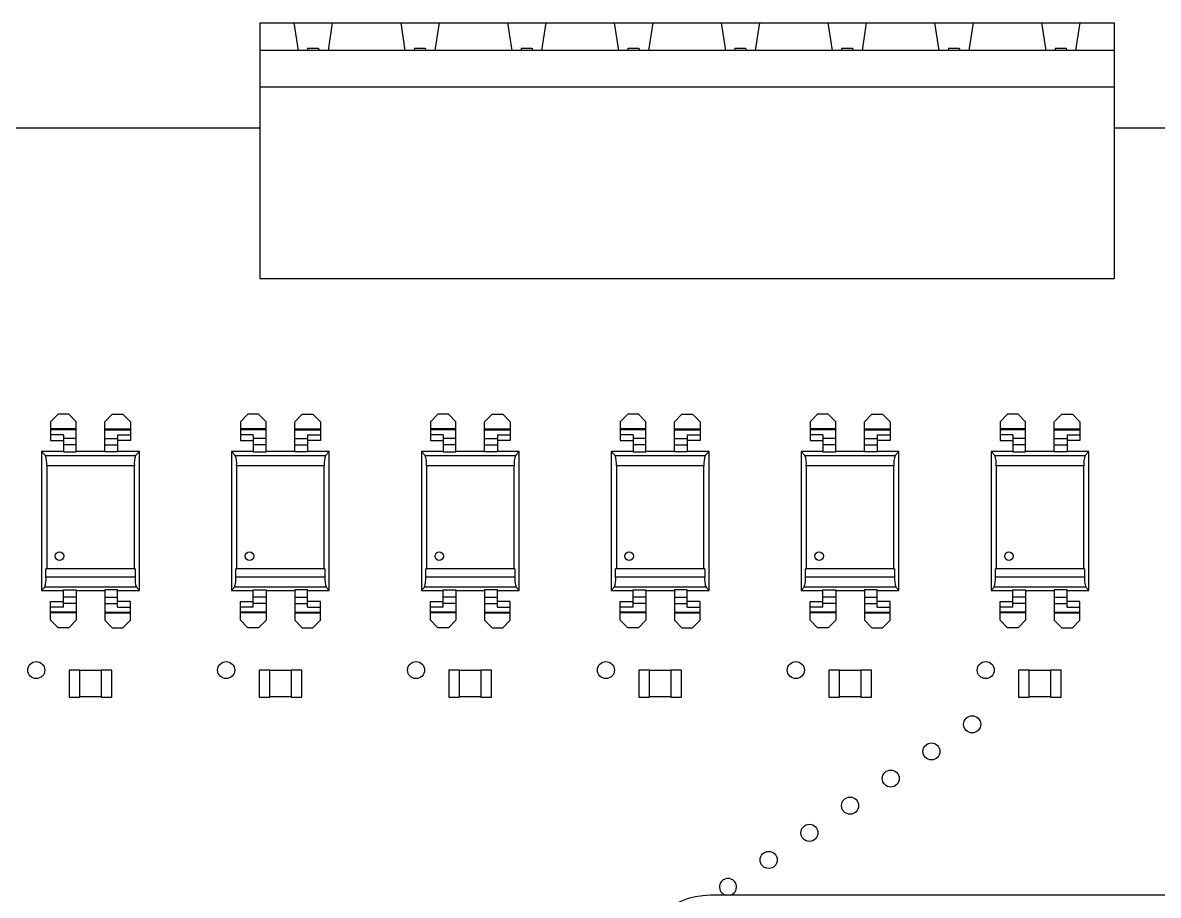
# Model space of a CAD drawing. Header units: millimetres. Extents: x -5 to 155, y -5 to 125.
# Drawn here: x 43.8 to 97, y 84.1 to 124.9 of the extents above; entities that cross this region are included whole.
import ezdxf

# ---------------------------------------------------------------- set-up
doc = ezdxf.new("R2010")
doc.units = ezdxf.units.MM

msp = doc.modelspace()

# ---------------------------------------------------------------- linework, layer by layer
at = {"color": 7, "linetype": 'Continuous', "lineweight": 25}
for p, q in [((54.91, 124.935), (54.91, 112.935)), ((54.91, 124.935), (94.91, 124.935)), ((56.51, 124.935), (56.71, 123.635)), ((58.31, 124.935), (58.11, 123.635)), ((61.51, 124.935), (61.71, 123.635)), ((63.31, 124.935), (63.11, 123.635)), ((66.51, 124.935), (66.71, 123.635)), ((68.31, 124.935), (68.11, 123.635)), ((71.51, 124.935), (71.71, 123.635)), ((73.31, 124.935), (73.11, 123.635)), ((76.51, 124.935), (76.71, 123.635)), ((78.31, 124.935), (78.11, 123.635)), ((81.51, 124.935), (81.71, 123.635)), ((83.31, 124.935), (83.11, 123.635)), ((86.51, 124.935), (86.71, 123.635)), ((88.31, 124.935), (88.11, 123.635)), ((91.51, 124.935), (91.71, 123.635)), ((93.31, 124.935), (93.11, 123.635)), ((94.91, 124.935), (94.91, 112.935)), ((94.91, 123.635), (54.91, 123.635)), ((57.16, 123.735), (57.135, 123.635)), ((57.16, 123.735), (57.66, 123.735)), ((57.66, 123.735), (57.685, 123.635)), ((62.16, 123.735), (62.135, 123.635)), ((62.16, 123.735), (62.66, 123.735)), ((62.66, 123.735), (62.685, 123.635)), ((67.16, 123.735), (67.135, 123.635)), ((67.16, 123.735), (67.66, 123.735)), ((67.66, 123.735), (67.685, 123.635)), ((72.16, 123.735), (72.135, 123.635)), ((72.16, 123.735), (72.66, 123.735)), ((72.66, 123.735), (72.685, 123.635)), ((77.16, 123.735), (77.135, 123.635)), ((77.16, 123.735), (77.66, 123.735)), ((77.66, 123.735), (77.685, 123.635)), ((82.16, 123.735), (82.135, 123.635)), ((82.16, 123.735), (82.66, 123.735)), ((82.66, 123.735), (82.685, 123.635)), ((87.16, 123.735), (87.135, 123.635)), ((87.16, 123.735), (87.66, 123.735)), ((87.66, 123.735), (87.685, 123.635)), ((92.16, 123.735), (92.135, 123.635)), ((92.16, 123.735), (92.66, 123.735)), ((92.66, 123.735), (92.685, 123.635)), ((54.91, 121.935), (94.91, 121.935)), ((54.91, 120), (5.27, 120)), ((99.36, 120), (94.91, 120)), ((94.91, 112.935), (54.91, 112.935)), ((45.12, 106.25), (45.47, 106.6)), ((45.97, 106.6), (45.47, 106.6)), ((45.97, 106.6), (46.32, 106.25)), ((48.01, 106.6), (47.66, 106.25)), ((48.01, 106.6), (48.51, 106.6)), ((48.86, 106.25), (48.51, 106.6)), ((54.01, 106.25), (54.36, 106.6)), ((54.86, 106.6), (54.36, 106.6)), ((54.86, 106.6), (55.21, 106.25)), ((56.9, 106.6), (56.55, 106.25)), ((56.9, 106.6), (57.4, 106.6)), ((57.75, 106.25), (57.4, 106.6)), ((62.9, 106.25), (63.25, 106.6)), ((63.75, 106.6), (63.25, 106.6)), ((63.75, 106.6), (64.1, 106.25)), ((65.79, 106.6), (65.44, 106.25)), ((65.79, 106.6), (66.29, 106.6)), ((66.64, 106.25), (66.29, 106.6)), ((71.79, 106.25), (72.14, 106.6)), ((72.64, 106.6), (72.14, 106.6)), ((72.64, 106.6), (72.99, 106.25)), ((74.68, 106.6), (74.33, 106.25)), ((74.68, 106.6), (75.18, 106.6)), ((75.53, 106.25), (75.18, 106.6)), ((80.68, 106.25), (81.03, 106.6)), ((81.53, 106.6), (81.03, 106.6)), ((81.53, 106.6), (81.88, 106.25)), ((83.57, 106.6), (83.22, 106.25)), ((83.57, 106.6), (84.07, 106.6)), ((84.42, 106.25), (84.07, 106.6)), ((89.57, 106.25), (89.92, 106.6)), ((90.42, 106.6), (89.92, 106.6)), ((90.42, 106.6), (90.77, 106.25)), ((92.46, 106.6), (92.11, 106.25)), ((92.46, 106.6), (92.96, 106.6)), ((93.31, 106.25), (92.96, 106.6)), ((45.12, 106.25), (45.12, 105.374)), ((46.32, 105.909), (45.12, 105.909)), ((46.32, 105.87), (45.12, 105.87)), ((46.32, 104.832), (46.32, 106.25)), ((47.66, 104.832), (47.66, 106.25)), ((47.66, 105.909), (48.86, 105.909)), ((47.66, 105.87), (48.86, 105.87)), ((48.86, 106.25), (48.86, 105.374)), ((54.01, 106.25), (54.01, 105.374)), ((55.21, 105.909), (54.01, 105.909)), ((55.21, 105.87), (54.01, 105.87)), ((55.21, 104.832), (55.21, 106.25)), ((56.55, 104.832), (56.55, 106.25)), ((56.55, 105.909), (57.75, 105.909)), ((56.55, 105.87), (57.75, 105.87)), ((57.75, 106.25), (57.75, 105.374)), ((62.9, 106.25), (62.9, 105.374)), ((64.1, 105.909), (62.9, 105.909)), ((64.1, 105.87), (62.9, 105.87)), ((64.1, 104.832), (64.1, 106.25)), ((65.44, 104.832), (65.44, 106.25)), ((65.44, 105.909), (66.64, 105.909)), ((65.44, 105.87), (66.64, 105.87)), ((66.64, 106.25), (66.64, 105.374)), ((71.79, 106.25), (71.79, 105.374)), ((72.99, 105.909), (71.79, 105.909)), ((72.99, 105.87), (71.79, 105.87)), ((72.99, 104.832), (72.99, 106.25)), ((74.33, 104.832), (74.33, 106.25)), ((74.33, 105.909), (75.53, 105.909)), ((74.33, 105.87), (75.53, 105.87)), ((75.53, 106.25), (75.53, 105.374)), ((80.68, 106.25), (80.68, 105.374)), ((81.88, 105.909), (80.68, 105.909)), ((81.88, 105.87), (80.68, 105.87)), ((81.88, 104.832), (81.88, 106.25)), ((83.22, 104.832), (83.22, 106.25)), ((83.22, 105.909), (84.42, 105.909)), ((83.22, 105.87), (84.42, 105.87)), ((84.42, 106.25), (84.42, 105.374)), ((89.57, 106.25), (89.57, 105.374)), ((90.77, 105.909), (89.57, 105.909)), ((90.77, 105.87), (89.57, 105.87)), ((90.77, 104.832), (90.77, 106.25)), ((92.11, 104.832), (92.11, 106.25)), ((92.11, 105.909), (93.31, 105.909)), ((92.11, 105.87), (93.31, 105.87)), ((93.31, 106.25), (93.31, 105.374)), ((45.72, 105.64), (45.12, 105.64)), ((45.12, 105.374), (45.72, 105.374)), ((45.72, 105.64), (45.72, 104.832)), ((46.32, 105.461), (45.72, 105.461)), ((47.66, 105.461), (48.26, 105.461)), ((48.26, 105.64), (48.26, 104.832)), ((48.26, 105.64), (48.86, 105.64)), ((48.86, 105.374), (48.26, 105.374)), ((54.61, 105.64), (54.01, 105.64)), ((54.01, 105.374), (54.61, 105.374)), ((54.61, 105.64), (54.61, 104.832)), ((55.21, 105.461), (54.61, 105.461)), ((56.55, 105.461), (57.15, 105.461)), ((57.15, 105.64), (57.15, 104.832)), ((57.15, 105.64), (57.75, 105.64)), ((57.75, 105.374), (57.15, 105.374)), ((63.5, 105.64), (62.9, 105.64)), ((62.9, 105.374), (63.5, 105.374)), ((63.5, 105.64), (63.5, 104.832)), ((64.1, 105.461), (63.5, 105.461)), ((65.44, 105.461), (66.04, 105.461)), ((66.04, 105.64), (66.04, 104.832)), ((66.04, 105.64), (66.64, 105.64)), ((66.64, 105.374), (66.04, 105.374)), ((72.39, 105.64), (71.79, 105.64)), ((71.79, 105.374), (72.39, 105.374)), ((72.39, 105.64), (72.39, 104.832)), ((72.99, 105.461), (72.39, 105.461)), ((74.33, 105.461), (74.93, 105.461)), ((74.93, 105.64), (74.93, 104.832)), ((74.93, 105.64), (75.53, 105.64)), ((75.53, 105.374), (74.93, 105.374)), ((81.28, 105.64), (80.68, 105.64)), ((80.68, 105.374), (81.28, 105.374)), ((81.28, 105.64), (81.28, 104.832)), ((81.88, 105.461), (81.28, 105.461)), ((83.22, 105.461), (83.82, 105.461)), ((83.82, 105.64), (83.82, 104.832)), ((83.82, 105.64), (84.42, 105.64)), ((84.42, 105.374), (83.82, 105.374)), ((90.17, 105.64), (89.57, 105.64)), ((89.57, 105.374), (90.17, 105.374)), ((90.17, 105.64), (90.17, 104.832)), ((90.77, 105.461), (90.17, 105.461)), ((92.11, 105.461), (92.71, 105.461)), ((92.71, 105.64), (92.71, 104.832)), ((92.71, 105.64), (93.31, 105.64)), ((93.31, 105.374), (92.71, 105.374)), ((44.7, 104.85), (44.7, 98.35)), ((44.878, 104.672), (44.7, 104.85)), ((45.72, 104.85), (44.7, 104.85)), ((46.32, 105.168), (45.72, 105.168)), ((45.72, 104.832), (46.32, 104.832)), ((47.66, 104.85), (46.32, 104.85)), ((47.66, 105.168), (48.26, 105.168)), ((48.26, 104.832), (47.66, 104.832)), ((49.28, 104.85), (48.26, 104.85)), ((49.102, 104.672), (49.28, 104.85)), ((49.28, 98.35), (49.28, 104.85)), ((53.59, 104.85), (53.59, 98.35)), ((53.768, 104.672), (53.59, 104.85)), ((54.61, 104.85), (53.59, 104.85)), ((55.21, 105.168), (54.61, 105.168)), ((54.61, 104.832), (55.21, 104.832)), ((56.55, 104.85), (55.21, 104.85)), ((56.55, 105.168), (57.15, 105.168)), ((57.15, 104.832), (56.55, 104.832)), ((58.17, 104.85), (57.15, 104.85)), ((57.992, 104.672), (58.17, 104.85)), ((58.17, 98.35), (58.17, 104.85)), ((62.48, 104.85), (62.48, 98.35)), ((62.658, 104.672), (62.48, 104.85)), ((63.5, 104.85), (62.48, 104.85)), ((64.1, 105.168), (63.5, 105.168)), ((63.5, 104.832), (64.1, 104.832)), ((65.44, 104.85), (64.1, 104.85)), ((65.44, 105.168), (66.04, 105.168)), ((66.04, 104.832), (65.44, 104.832)), ((67.06, 104.85), (66.04, 104.85)), ((66.882, 104.672), (67.06, 104.85)), ((67.06, 98.35), (67.06, 104.85)), ((71.37, 104.85), (71.37, 98.35)), ((71.548, 104.672), (71.37, 104.85)), ((72.39, 104.85), (71.37, 104.85)), ((72.99, 105.168), (72.39, 105.168)), ((72.39, 104.832), (72.99, 104.832)), ((74.33, 104.85), (72.99, 104.85)), ((74.33, 105.168), (74.93, 105.168)), ((74.93, 104.832), (74.33, 104.832)), ((75.95, 104.85), (74.93, 104.85)), ((75.772, 104.672), (75.95, 104.85)), ((75.95, 98.35), (75.95, 104.85)), ((80.26, 104.85), (80.26, 98.35)), ((80.438, 104.672), (80.26, 104.85)), ((81.28, 104.85), (80.26, 104.85)), ((81.88, 105.168), (81.28, 105.168)), ((81.28, 104.832), (81.88, 104.832)), ((83.22, 104.85), (81.88, 104.85)), ((83.22, 105.168), (83.82, 105.168)), ((83.82, 104.832), (83.22, 104.832)), ((84.84, 104.85), (83.82, 104.85)), ((84.662, 104.672), (84.84, 104.85)), ((84.84, 98.35), (84.84, 104.85)), ((89.15, 104.85), (89.15, 98.35)), ((89.328, 104.672), (89.15, 104.85)), ((90.17, 104.85), (89.15, 104.85)), ((90.77, 105.168), (90.17, 105.168)), ((90.17, 104.832), (90.77, 104.832)), ((92.11, 104.85), (90.77, 104.85)), ((92.11, 105.168), (92.71, 105.168)), ((92.71, 104.832), (92.11, 104.832)), ((93.73, 104.85), (92.71, 104.85)), ((93.552, 104.672), (93.73, 104.85)), ((93.73, 98.35), (93.73, 104.85)), ((44.878, 104.672), (49.102, 104.672)), ((53.768, 104.672), (57.992, 104.672)), ((62.658, 104.672), (66.882, 104.672)), ((71.548, 104.672), (75.772, 104.672)), ((80.438, 104.672), (84.662, 104.672)), ((89.328, 104.672), (93.552, 104.672)), ((44.939, 104.176), (44.939, 99.35)), ((49.041, 104.176), (44.939, 104.176)), ((49.041, 99.35), (49.041, 104.176)), ((53.829, 104.176), (53.829, 99.35)), ((57.931, 104.176), (53.829, 104.176)), ((57.931, 99.35), (57.931, 104.176)), ((62.719, 104.176), (62.719, 99.35)), ((66.821, 104.176), (62.719, 104.176)), ((66.821, 99.35), (66.821, 104.176)), ((71.609, 104.176), (71.609, 99.35)), ((75.711, 104.176), (71.609, 104.176)), ((75.711, 99.35), (75.711, 104.176)), ((80.499, 104.176), (80.499, 99.35)), ((84.601, 104.176), (80.499, 104.176)), ((84.601, 99.35), (84.601, 104.176)), ((89.389, 104.176), (89.389, 99.35)), ((93.491, 104.176), (89.389, 104.176)), ((93.491, 99.35), (93.491, 104.176)), ((49.076, 99.35), (44.904, 99.35)), ((44.904, 98.988), (44.904, 99.35)), ((44.904, 98.988), (49.076, 98.988)), ((49.076, 99.35), (49.076, 98.988)), ((57.966, 99.35), (53.794, 99.35)), ((53.794, 98.988), (53.794, 99.35)), ((53.794, 98.988), (57.966, 98.988)), ((57.966, 99.35), (57.966, 98.988)), ((66.856, 99.35), (62.684, 99.35)), ((62.684, 98.988), (62.684, 99.35)), ((62.684, 98.988), (66.856, 98.988)), ((66.856, 99.35), (66.856, 98.988)), ((75.746, 99.35), (71.574, 99.35)), ((71.574, 98.988), (71.574, 99.35)), ((71.574, 98.988), (75.746, 98.988)), ((75.746, 99.35), (75.746, 98.988)), ((84.636, 99.35), (80.464, 99.35)), ((80.464, 98.988), (80.464, 99.35)), ((80.464, 98.988), (84.636, 98.988)), ((84.636, 99.35), (84.636, 98.988)), ((93.526, 99.35), (89.354, 99.35)), ((89.354, 98.988), (89.354, 99.35)), ((89.354, 98.988), (93.526, 98.988)), ((93.526, 99.35), (93.526, 98.988)), ((44.843, 98.493), (44.7, 98.35)), ((49.137, 98.493), (44.843, 98.493)), ((45.72, 97.56), (45.72, 98.368)), ((45.72, 98.368), (46.32, 98.368)), ((46.32, 98.368), (46.32, 96.95)), ((48.26, 98.368), (47.66, 98.368)), ((47.66, 98.368), (47.66, 96.95)), ((48.26, 97.56), (48.26, 98.368)), ((49.137, 98.493), (49.28, 98.35)), ((53.733, 98.493), (53.59, 98.35)), ((58.027, 98.493), (53.733, 98.493)), ((54.61, 97.56), (54.61, 98.368)), ((54.61, 98.368), (55.21, 98.368)), ((55.21, 98.368), (55.21, 96.95)), ((57.15, 98.368), (56.55, 98.368)), ((56.55, 98.368), (56.55, 96.95)), ((57.15, 97.56), (57.15, 98.368)), ((58.027, 98.493), (58.17, 98.35)), ((62.623, 98.493), (62.48, 98.35)), ((66.917, 98.493), (62.623, 98.493)), ((63.5, 97.56), (63.5, 98.368)), ((63.5, 98.368), (64.1, 98.368)), ((64.1, 98.368), (64.1, 96.95)), ((66.04, 98.368), (65.44, 98.368)), ((65.44, 98.368), (65.44, 96.95)), ((66.04, 97.56), (66.04, 98.368)), ((66.917, 98.493), (67.06, 98.35)), ((71.513, 98.493), (71.37, 98.35)), ((75.807, 98.493), (71.513, 98.493)), ((72.39, 97.56), (72.39, 98.368)), ((72.39, 98.368), (72.99, 98.368)), ((72.99, 98.368), (72.99, 96.95)), ((74.93, 98.368), (74.33, 98.368)), ((74.33, 98.368), (74.33, 96.95)), ((74.93, 97.56), (74.93, 98.368)), ((75.807, 98.493), (75.95, 98.35)), ((80.403, 98.493), (80.26, 98.35)), ((84.697, 98.493), (80.403, 98.493)), ((81.28, 97.56), (81.28, 98.368)), ((81.28, 98.368), (81.88, 98.368)), ((81.88, 98.368), (81.88, 96.95)), ((83.82, 98.368), (83.22, 98.368)), ((83.22, 98.368), (83.22, 96.95)), ((83.82, 97.56), (83.82, 98.368)), ((84.697, 98.493), (84.84, 98.35)), ((89.293, 98.493), (89.15, 98.35)), ((93.587, 98.493), (89.293, 98.493)), ((90.17, 97.56), (90.17, 98.368)), ((90.17, 98.368), (90.77, 98.368)), ((90.77, 98.368), (90.77, 96.95)), ((92.71, 98.368), (92.11, 98.368)), ((92.11, 98.368), (92.11, 96.95)), ((92.71, 97.56), (92.71, 98.368)), ((93.587, 98.493), (93.73, 98.35)), ((44.7, 98.35), (45.72, 98.35)), ((45.12, 96.95), (45.12, 97.826)), ((45.12, 97.826), (45.72, 97.826)), ((46.32, 98.032), (45.72, 98.032)), ((46.32, 98.35), (47.66, 98.35)), ((47.66, 98.032), (48.26, 98.032)), ((48.26, 98.35), (49.28, 98.35)), ((48.86, 97.826), (48.26, 97.826)), ((48.86, 96.95), (48.86, 97.826)), ((53.59, 98.35), (54.61, 98.35)), ((54.01, 96.95), (54.01, 97.826)), ((54.01, 97.826), (54.61, 97.826)), ((55.21, 98.032), (54.61, 98.032)), ((55.21, 98.35), (56.55, 98.35)), ((56.55, 98.032), (57.15, 98.032)), ((57.15, 98.35), (58.17, 98.35)), ((57.75, 97.826), (57.15, 97.826)), ((57.75, 96.95), (57.75, 97.826)), ((62.48, 98.35), (63.5, 98.35)), ((62.9, 96.95), (62.9, 97.826)), ((62.9, 97.826), (63.5, 97.826)), ((64.1, 98.032), (63.5, 98.032)), ((64.1, 98.35), (65.44, 98.35)), ((65.44, 98.032), (66.04, 98.032)), ((66.04, 98.35), (67.06, 98.35)), ((66.64, 97.826), (66.04, 97.826)), ((66.64, 96.95), (66.64, 97.826)), ((71.37, 98.35), (72.39, 98.35)), ((71.79, 96.95), (71.79, 97.826)), ((71.79, 97.826), (72.39, 97.826)), ((72.99, 98.032), (72.39, 98.032)), ((72.99, 98.35), (74.33, 98.35)), ((74.33, 98.032), (74.93, 98.032)), ((74.93, 98.35), (75.95, 98.35)), ((75.53, 97.826), (74.93, 97.826)), ((75.53, 96.95), (75.53, 97.826)), ((80.26, 98.35), (81.28, 98.35)), ((80.68, 96.95), (80.68, 97.826)), ((80.68, 97.826), (81.28, 97.826)), ((81.88, 98.032), (81.28, 98.032)), ((81.88, 98.35), (83.22, 98.35)), ((83.22, 98.032), (83.82, 98.032)), ((83.82, 98.35), (84.84, 98.35)), ((84.42, 97.826), (83.82, 97.826)), ((84.42, 96.95), (84.42, 97.826)), ((89.15, 98.35), (90.17, 98.35)), ((89.57, 96.95), (89.57, 97.826)), ((89.57, 97.826), (90.17, 97.826)), ((90.77, 98.032), (90.17, 98.032)), ((90.77, 98.35), (92.11, 98.35)), ((92.11, 98.032), (92.71, 98.032)), ((92.71, 98.35), (93.73, 98.35)), ((93.31, 97.826), (92.71, 97.826)), ((93.31, 96.95), (93.31, 97.826)), ((45.72, 97.56), (45.12, 97.56)), ((46.32, 97.33), (45.12, 97.33)), ((46.32, 97.739), (45.72, 97.739)), ((47.66, 97.739), (48.26, 97.739)), ((47.66, 97.33), (48.86, 97.33)), ((48.26, 97.56), (48.86, 97.56)), ((54.61, 97.56), (54.01, 97.56)), ((55.21, 97.33), (54.01, 97.33)), ((55.21, 97.739), (54.61, 97.739)), ((56.55, 97.739), (57.15, 97.739)), ((56.55, 97.33), (57.75, 97.33)), ((57.15, 97.56), (57.75, 97.56)), ((63.5, 97.56), (62.9, 97.56)), ((64.1, 97.33), (62.9, 97.33)), ((64.1, 97.739), (63.5, 97.739)), ((65.44, 97.739), (66.04, 97.739)), ((65.44, 97.33), (66.64, 97.33)), ((66.04, 97.56), (66.64, 97.56)), ((72.39, 97.56), (71.79, 97.56)), ((72.99, 97.33), (71.79, 97.33)), ((72.99, 97.739), (72.39, 97.739)), ((74.33, 97.739), (74.93, 97.739)), ((74.33, 97.33), (75.53, 97.33)), ((74.93, 97.56), (75.53, 97.56)), ((81.28, 97.56), (80.68, 97.56)), ((81.88, 97.33), (80.68, 97.33)), ((81.88, 97.739), (81.28, 97.739)), ((83.22, 97.739), (83.82, 97.739)), ((83.22, 97.33), (84.42, 97.33)), ((83.82, 97.56), (84.42, 97.56)), ((90.17, 97.56), (89.57, 97.56)), ((90.77, 97.33), (89.57, 97.33)), ((90.77, 97.739), (90.17, 97.739)), ((92.11, 97.739), (92.71, 97.739)), ((92.11, 97.33), (93.31, 97.33)), ((92.71, 97.56), (93.31, 97.56)), ((46.32, 97.291), (45.12, 97.291)), ((45.12, 96.95), (45.47, 96.6)), ((45.97, 96.6), (46.32, 96.95)), ((47.66, 97.291), (48.86, 97.291)), ((48.01, 96.6), (47.66, 96.95)), ((48.86, 96.95), (48.51, 96.6)), ((55.21, 97.291), (54.01, 97.291)), ((54.01, 96.95), (54.36, 96.6)), ((54.86, 96.6), (55.21, 96.95)), ((56.55, 97.291), (57.75, 97.291)), ((56.9, 96.6), (56.55, 96.95)), ((57.75, 96.95), (57.4, 96.6)), ((64.1, 97.291), (62.9, 97.291)), ((62.9, 96.95), (63.25, 96.6)), ((63.75, 96.6), (64.1, 96.95)), ((65.44, 97.291), (66.64, 97.291)), ((65.79, 96.6), (65.44, 96.95)), ((66.64, 96.95), (66.29, 96.6)), ((72.99, 97.291), (71.79, 97.291)), ((71.79, 96.95), (72.14, 96.6)), ((72.64, 96.6), (72.99, 96.95)), ((74.33, 97.291), (75.53, 97.291)), ((74.68, 96.6), (74.33, 96.95)), ((75.53, 96.95), (75.18, 96.6)), ((81.88, 97.291), (80.68, 97.291)), ((80.68, 96.95), (81.03, 96.6)), ((81.53, 96.6), (81.88, 96.95)), ((83.22, 97.291), (84.42, 97.291)), ((83.57, 96.6), (83.22, 96.95)), ((84.42, 96.95), (84.07, 96.6)), ((90.77, 97.291), (89.57, 97.291)), ((89.57, 96.95), (89.92, 96.6)), ((90.42, 96.6), (90.77, 96.95)), ((92.11, 97.291), (93.31, 97.291)), ((92.46, 96.6), (92.11, 96.95)), ((93.31, 96.95), (92.96, 96.6)), ((45.97, 96.6), (45.47, 96.6)), ((48.01, 96.6), (48.51, 96.6)), ((54.86, 96.6), (54.36, 96.6)), ((56.9, 96.6), (57.4, 96.6)), ((63.75, 96.6), (63.25, 96.6)), ((65.79, 96.6), (66.29, 96.6)), ((72.64, 96.6), (72.14, 96.6)), ((74.68, 96.6), (75.18, 96.6)), ((81.53, 96.6), (81.03, 96.6)), ((83.57, 96.6), (84.07, 96.6)), ((90.42, 96.6), (89.92, 96.6)), ((92.46, 96.6), (92.96, 96.6)), ((46.49, 94.605), (45.99, 94.605)), ((45.99, 94.605), (45.99, 93.355)), ((46.49, 93.355), (46.49, 94.605)), ((47.49, 94.604), (46.49, 94.604)), ((47.99, 94.605), (47.49, 94.605)), ((47.49, 94.605), (47.49, 93.355)), ((47.99, 93.355), (47.99, 94.605)), ((54.88, 94.605), (54.88, 93.355)), ((55.38, 94.605), (54.88, 94.605)), ((55.38, 93.355), (55.38, 94.605)), ((56.38, 94.604), (55.38, 94.604)), ((56.88, 94.605), (56.38, 94.605)), ((56.38, 94.605), (56.38, 93.355)), ((56.88, 93.355), (56.88, 94.605)), ((63.77, 94.605), (63.77, 93.355)), ((64.27, 94.605), (63.77, 94.605)), ((64.27, 93.355), (64.27, 94.605)), ((65.27, 94.604), (64.27, 94.604)), ((65.77, 94.605), (65.27, 94.605)), ((65.27, 94.605), (65.27, 93.355)), ((65.77, 93.355), (65.77, 94.605)), ((72.66, 94.605), (72.66, 93.355)), ((73.16, 94.605), (72.66, 94.605)), ((73.16, 93.355), (73.16, 94.605)), ((74.16, 94.604), (73.16, 94.604)), ((74.66, 94.605), (74.16, 94.605)), ((74.16, 94.605), (74.16, 93.355)), ((74.66, 93.355), (74.66, 94.605)), ((81.55, 94.605), (81.55, 93.355)), ((82.05, 94.605), (81.55, 94.605)), ((82.05, 93.355), (82.05, 94.605)), ((83.05, 94.604), (82.05, 94.604)), ((83.55, 94.605), (83.05, 94.605)), ((83.05, 94.605), (83.05, 93.355)), ((83.55, 93.355), (83.55, 94.605)), ((90.44, 94.605), (90.44, 93.355)), ((90.94, 94.605), (90.44, 94.605)), ((90.94, 93.355), (90.94, 94.605)), ((91.94, 94.604), (90.94, 94.604)), ((92.44, 94.605), (91.94, 94.605)), ((91.94, 94.605), (91.94, 93.355)), ((92.44, 93.355), (92.44, 94.605)), ((45.99, 93.355), (46.49, 93.355)), ((47.49, 93.356), (46.49, 93.356)), ((47.49, 93.355), (47.99, 93.355)), ((54.88, 93.355), (55.38, 93.355)), ((56.38, 93.356), (55.38, 93.356)), ((56.38, 93.355), (56.88, 93.355)), ((63.77, 93.355), (64.27, 93.355)), ((65.27, 93.356), (64.27, 93.356)), ((65.27, 93.355), (65.77, 93.355)), ((72.66, 93.355), (73.16, 93.355)), ((74.16, 93.356), (73.16, 93.356)), ((74.16, 93.355), (74.66, 93.355)), ((81.55, 93.355), (82.05, 93.355)), ((83.05, 93.356), (82.05, 93.356)), ((83.05, 93.355), (83.55, 93.355)), ((90.44, 93.355), (90.94, 93.355)), ((91.94, 93.356), (90.94, 93.356)), ((91.94, 93.355), (92.44, 93.355)), ((138.013, 84.068), (76.013, 84.068))]:
    msp.add_line(p, q, dxfattribs=at)
for centre, radius in [((45.539, 99.95), 0.2), ((45.539, 99.95), 0.2), ((54.429, 99.95), 0.2), ((54.429, 99.95), 0.2), ((63.319, 99.95), 0.2), ((63.319, 99.95), 0.2), ((72.209, 99.95), 0.2), ((72.209, 99.95), 0.2), ((81.099, 99.95), 0.2), ((81.099, 99.95), 0.2), ((89.989, 99.95), 0.2), ((89.989, 99.95), 0.2), ((44.45, 94.615), 0.4), ((53.34, 94.615), 0.4), ((62.23, 94.615), 0.4), ((71.12, 94.615), 0.4), ((80.01, 94.615), 0.4), ((88.9, 94.615), 0.4), ((88.265, 92.075), 0.4), ((86.36, 90.805), 0.4), ((84.455, 89.535), 0.4), ((82.55, 88.265), 0.4), ((80.645, 86.995), 0.4), ((78.74, 85.725), 0.4)]:
    msp.add_circle(centre, radius, dxfattribs=at)
for centre, radius, start, end in [((43.7, 104.276), 1.243, 355.3894, 18.5412), ((50.28, 104.276), 1.243, 161.4588, 184.6106), ((52.59, 104.276), 1.243, 355.3894, 18.5412), ((59.17, 104.276), 1.243, 161.4588, 184.6106), ((61.48, 104.276), 1.243, 355.3894, 18.5412), ((68.06, 104.276), 1.243, 161.4588, 184.6106), ((70.37, 104.276), 1.243, 355.3894, 18.5412), ((76.95, 104.276), 1.243, 161.4588, 184.6106), ((79.26, 104.276), 1.243, 355.3894, 18.5412), ((85.84, 104.276), 1.243, 161.4588, 184.6106), ((88.15, 104.276), 1.243, 355.3894, 18.5412), ((94.73, 104.276), 1.243, 161.4588, 184.6106), ((43.665, 98.889), 1.243, 341.4588, 4.6106), ((50.315, 98.889), 1.243, 175.3894, 198.5412), ((52.555, 98.889), 1.243, 341.4588, 4.6106), ((59.205, 98.889), 1.243, 175.3894, 198.5412), ((61.445, 98.889), 1.243, 341.4588, 4.6106), ((68.095, 98.889), 1.243, 175.3894, 198.5412), ((70.335, 98.889), 1.243, 341.4588, 4.6106), ((76.985, 98.889), 1.243, 175.3894, 198.5412), ((79.225, 98.889), 1.243, 341.4588, 4.6106), ((85.875, 98.889), 1.243, 175.3894, 198.5412), ((88.115, 98.889), 1.243, 341.4588, 4.6106), ((94.765, 98.889), 1.243, 175.3894, 198.5412), ((76.835, 84.455), 0.4, 284.7721, 255.2279), ((76.013, 80.568), 3.5, 90, 180)]:
    msp.add_arc(centre, radius, start, end, dxfattribs=at)

doc.saveas('drawing.dxf')
